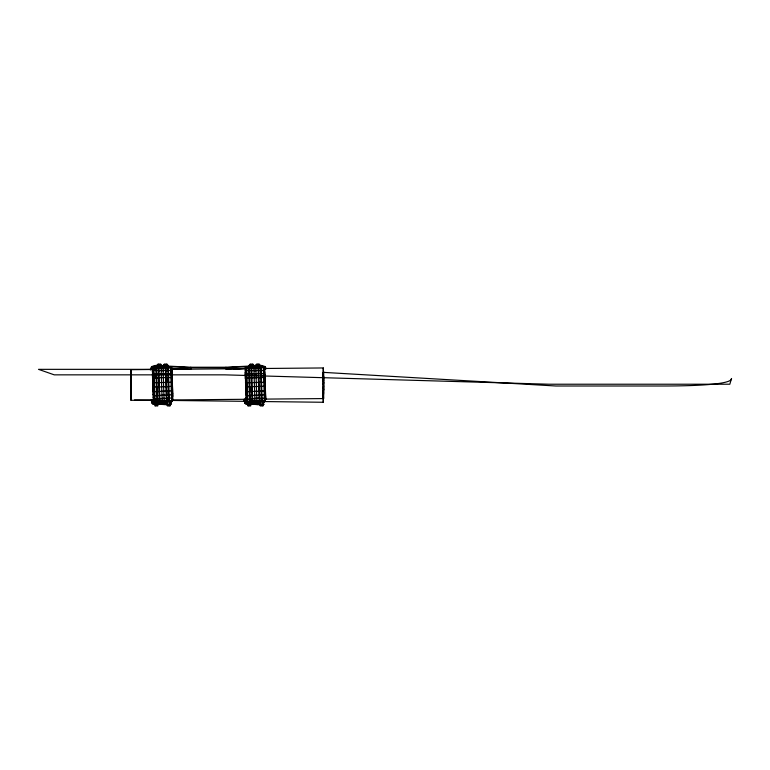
<?xml version="1.0" encoding="UTF-8"?>
<svg xmlns="http://www.w3.org/2000/svg" width="770" height="770" viewBox="0 0 770 770"><rect width="100%" height="100%" fill="white"/><g stroke="black" fill="none" stroke-linecap="round" stroke-linejoin="round"><path stroke-width="1.16" d="M323.208 390.428L323.265 402.267L264.341 401.565M323.65 383.47L323.602 371.631L323.323 382.074M155.944 368.561L156.021 366.789L153.885 366.799L155.078 402.787L154.972 403.981L152.826 403.855C152.72 394.259 151.401 407.6 152.989 402.662M160.17 401.141L160.179 404.317L160.372 402.566M162.114 401.247L162.124 404.433L164.405 404.577L164.356 402.816L165.049 402.854L165.03 404.616L166.763 404.722L166.888 402.96M164.337 401.382L164.337 404.577L165.136 404.038M166.695 401.517L167.427 401.055L167.456 404.77L167.408 402.999L165.011 403.403L165.03 401.42M166.676 403.499L166.734 401.016M167.427 401.055L167.369 403.547M169.477 404.895L169.968 401.565M170.16 401.343L169.718 404.895M244.388 398.86C243.744 399.9 245.226 406.088 245.765 402.662M260.183 402.999L260.231 404.77L259.509 404.135L259.48 404.722L259.49 402.96L260.183 402.999L260.144 403.547L260.202 401.055L259.509 401.016L259.538 404.722L257.815 404.616L257.825 402.854L254.88 403.22L254.889 401.247M257.093 403.355L257.113 401.382M259.509 401.016L259.452 403.499L257.786 403.403L257.806 401.42M262.945 401.343L262.936 404.645L264.023 401.584L263.013 404.51L262.917 403.547M323.121 391.824L323.236 387.628M323.631 386.271L323.747 382.074M323.641 390.506L323.313 397.859L323.198 392.989M131.285 384.702L130.862 399.967L131.256 369.61M152.778 386.915L158.755 387.012L158.485 377.762L156.118 378.041L156.021 373.719L153.451 373.854L152.45 375.202L153.394 400.544L155.078 402.787M156.81 377.8L157.253 391.622L158.918 391.555L158.745 386.935L161.671 386.906L161.402 377.714L158.485 377.762M153.191 397.407L154.289 399.081L156.868 399.081L156.695 395.385L159.072 395.616L158.899 391.324L161.835 391.42L161.662 386.829L165.839 386.761L165.569 377.627L161.402 377.714M153.307 399.476L154.558 401.507L157.658 400.852L157.686 401.391L159.352 401.295L159.198 398.475L162.143 398.783L161.97 395.116L166.156 395.26L165.829 386.684L168.197 386.675L167.937 377.579L165.569 377.627M167.937 377.579L168.053 382.045M161.248 366.799L161.248 367.377L163.25 367.377L163.25 366.789L163.173 368.551L161.228 368.551L161.248 366.799L161.248 370.813L165.415 370.322L165.473 373.97L167.841 373.575L167.927 377.81L168.62 377.8L168.534 373.565L171.113 373.642L172.105 374.961L172.807 396.3L171.777 398.167L168.63 397.946L168.784 400.718L167.119 400.824L167.09 400.275L164.212 400.997L164.174 400.458L162.239 400.573L162.268 401.112L159.323 400.747L159.352 401.295M249.595 377.8L250.029 391.622L251.694 391.555L251.261 377.762L246.467 377.887L245.312 378.782L245.178 372.276L246.304 370.457L248.739 370.38L248.797 374.085L251.164 373.691L251.261 377.993L254.177 377.714L254.61 391.42L251.675 391.324L251.848 395.626L249.47 395.385L249.644 399.081L247.064 399.091L245.967 397.407L246.169 400.544L247.17 402.537L249.932 402.652L249.952 401.43M246.082 399.476L247.189 401.43L249.769 401.44L249.615 398.61L252.002 398.947L251.828 395.26L254.764 395.472L254.591 391.199L258.778 391.247L258.345 377.627L254.177 377.714M258.345 377.627L258.248 373.604L254.081 374.018L254.023 370.351L251.107 370.832L251.087 368.012L249.413 368.022L249.422 368.561L246.285 368.099L245.158 370.206M252.127 401.295L252.098 400.747L255.043 401.112L255.014 400.573L256.959 400.458L256.988 400.997L259.865 400.275L259.904 400.824L262.224 400.131L262.358 401.873L264.495 401.738L265.785 399.312L264.88 374.961L263.889 373.642L261.309 373.575C263.86 379.437 256.66 379.312 258.951 373.594L260.616 373.575L261.136 391.141L258.758 391.016L258.932 395.26L254.745 395.116L254.918 398.783L251.973 398.475L252.127 401.295L249.74 400.891L249.769 401.44M323.159 387.897L323.208 383.903M323.66 389.995L323.708 386.001M323.275 384.779L323.275 380.111M323.592 389.119L323.265 402.267M153.538 366.876C152.287 374.364 150.448 367.252 155.944 368.022L155.963 370.851M156.714 366.789L156.637 368.561M155.011 402.787L157.09 402.652L157.176 401.43M159.082 366.789L159.082 367.386L158.331 366.799L158.312 368.561L159.005 368.561L159.024 366.799L161.305 366.789L161.305 367.386M157.658 400.852L157.783 402.614L157.869 401.391M159.534 401.286L159.515 402.508L157.783 402.614L157.754 402.027L157.85 402.614M165.396 368.541L165.415 366.799L165.396 368.541L166.099 368.541L166.118 366.799L167.841 366.789L167.841 367.386L168.534 366.789L168.457 368.541L166.089 368.002L166.099 368.541M166.57 400.313L166.59 402.065L164.308 402.2L164.174 400.458M167.764 368.541L167.783 366.799M168.88 401.911L169.602 401.286L169.583 401.873L169.448 400.131L168.755 400.179C170.449 402.585 165.685 402.874 167.263 400.275M172.105 374.961C171.787 372.507 173.423 365.307 168.476 366.799L168.476 367.377L168.524 366.789M245.322 403.75C243.772 400.525 246.333 398.85 245.601 403.855L247.747 403.981L247.844 402.787L246.708 366.799L246.044 367.232L246.044 374.018L247.497 402.729M245.303 369.927L245.832 394.49L246.227 400.544L246.246 399.466L247.151 402.392L247.18 401.199M248.72 368.57L248.739 366.799M249.422 368.561L249.442 366.799L249.442 367.386L249.442 366.799L251.164 366.799L251.164 367.377M254.081 367.377L254.081 366.789L251.8 366.799L251.78 368.561L251.087 368.561L251.107 366.799M258.248 367.386L258.248 366.789L255.967 366.799L255.948 368.551L254.004 368.551L254.023 366.799M258.893 366.799L258.874 368.541L258.181 368.541L258.2 366.799L258.941 367.377L258.951 366.789L260.616 366.789L260.539 368.541L261.232 368.541L261.251 366.799L261.251 367.386L261.251 366.799L263.398 366.789L264.88 369.157L263.34 366.799L264.437 401.738L265.698 398.283M259.346 400.313L259.365 402.065L257.084 402.2L256.959 400.458M261.309 366.799L261.309 367.377L260.558 366.799L260.539 368.541M259.865 400.275L260.058 402.017L260.048 400.275M263.831 366.972L264.736 368.849L264.88 374.961M264.832 369.138C265.015 371.794 263.61 365.423 261.232 367.993L261.232 368.541M264.062 367.232L265.082 401.266L265.727 398.571L264.774 401.642M258.874 368.541L258.864 368.002L260.539 367.993L260.558 370.774L263.686 370.351L264.688 371.91L265.66 399.62L265.852 398.273M323.544 391.824L323.487 394.192L323.284 386.752M190.787 369.292L190.835 367.232L225.928 367.232L261.434 365.471L265.188 366.607L266.141 368.695M131.285 397.792L131.179 400.313L154.029 400.111M323.381 379.706L323.554 376.039L323.66 380.909M152.71 403.827C149.428 395.058 151.565 405.049 154.885 402.787L154.924 402.238L154.905 403.981L155.001 403.403L155.665 404.029L155.617 402.286L155.578 402.825M157.282 402.383L157.263 404.135L157.282 402.383L157.975 402.421L157.956 404.173L160.237 404.317L160.198 402.556L162.133 402.681L162.181 404.442L162.287 403.23M158.12 402.98L158.023 404.173L157.301 403.547L157.263 404.135M245.284 402.479L245.024 403.374C243.041 396.184 244.311 404.905 247.661 402.787L247.699 402.238L247.69 403.981L247.786 403.403L248.441 404.029L248.392 402.286L248.354 402.825M250.058 402.383L250.048 404.135L250.144 403.547L250.799 404.173L250.75 402.421L250.019 402.931M255.091 402.681L254.899 404.433L254.995 403.855C252.675 402.835 252.781 405.675 252.974 402.556L254.918 402.681L254.899 404.433L257.18 404.577L257.219 403.99L257.18 404.577M257.911 404.038L257.873 404.616L257.151 403.99M154.905 403.981L154.943 403.393M155.598 404.029L155.694 403.442M157.956 404.173L158.052 403.596M160.179 404.317L160.218 403.73L162.22 403.855L162.316 402.681M162.124 404.433L162.22 403.855M167.388 404.77L167.494 404.183L166.695 404.722L166.715 402.96M247.69 403.981L247.719 403.393M248.383 404.029L248.479 403.442M250.048 404.135L250.077 403.547M252.955 404.317L252.993 403.73M254.899 404.433L254.995 403.855M260.173 404.77L260.27 404.183M157.975 402.421L157.937 402.97L160.16 403.105L160.198 402.556M162.133 402.681L162.095 403.22L164.318 403.355L164.356 402.816M165.011 403.403L165.049 402.854M250.75 402.421L250.712 402.97L252.935 403.105L252.974 402.556M254.88 403.22L254.918 402.681M257.786 403.403L257.825 402.854M260.164 401.555L260.202 401.055M152.518 369.494L130.871 369.687L131.179 400.313M264.351 368.483L323.284 367.954L323.179 384.22M150.477 369.34L38.5 369.34L54.246 374.846L224.686 374.846L548.962 384.22L729.835 384.22L731.5 378.474A244.937 18.057 4.4 0 1 662.729 386.001L555.94 386.001L323.333 372.362L323.227 381.102M265.862 399.101L323.592 398.581L323.284 367.954M151.546 401.42C151.623 397.792 151.95 406.348 152.335 402.219M155.665 404.029L155.761 402.835M157.33 404.135L157.427 402.931M244.446 401.728L244.408 400.39M248.441 404.029L248.537 402.835M250.106 404.135L250.202 402.931M250.799 404.173L250.895 402.98M253.147 402.566L253.022 404.317L250.741 404.173L250.837 403.596M261.184 367.54L261.434 365.471M152.595 368.83L153.75 366.818M245.37 368.83L246.044 367.232M265.159 400.102L262.262 400.679L262.224 400.131M150.14 369.735L151.565 366.607L155.319 365.471L190.835 367.232M150.583 369.831L151.883 366.963L155.376 365.914L190.825 367.675L225.937 367.675L261.386 365.914L264.87 366.972L265.737 368.878M265.592 396.3L264.697 398.09L262.137 398.369L262.262 400.679M152.527 369.927C151.777 375.269 153.105 368.147 155.963 370.38L156.118 378.041M171.104 402.652C168.919 407.744 172.865 398.292 169.804 403.615M263.696 401.853C263.504 401.584 264.707 403.028 262.224 403.673M171.084 401.863L170.998 402.951L170.921 401.853M172.682 393.489L171.633 394.933L168.495 394.779L168.659 398.408L166.272 398.071L166.426 400.862M265.467 393.489L264.408 394.933L261.271 394.779L261.569 400.718M245.235 375.202L246.227 373.854L248.797 373.719L248.893 378.041M169.448 400.131L169.477 400.679L171.903 400.458L172.798 398.571L171.912 368.84L170.565 366.799L171.662 401.738L173.058 399.303L171.835 401.709M263.706 368.31L265.188 366.607M172.547 390.053L171.479 390.977L168.341 390.91L168.515 395.145L166.849 395.222L166.715 391.959M265.332 390.053L264.254 390.977L261.117 390.91L261.29 395.145L258.913 394.904L259.201 400.862M152.537 378.782L153.548 377.926L156.118 377.81L156.551 391.651L153.981 391.699L152.922 390.91M172.085 400.448L172.365 401.266L171.238 367.232L172.105 369.138M246.362 366.867L246.708 366.799M169.823 404.837L169.987 403.624M262.743 401.565L262.243 401.68M245.428 382.777L265.072 382.247M172.413 386.213L168.187 386.598L168.361 391.141L166.676 390.987M265.198 386.213L245.553 386.915M152.653 382.777L172.287 382.247M157.061 402.075L157.157 402.652L157.061 402.075L157.812 402.027M159.419 401.921L160.208 402.46L160.016 400.708M162.326 401.738L162.431 402.325L162.326 401.738L164.328 401.613L164.366 402.2L164.328 401.613M166.551 401.478L166.522 402.065L167.244 401.43M171.72 401.738L169.583 401.873L169.544 401.286M249.894 402.075L249.875 402.652L250.587 402.027C250.548 403.682 253.715 402.296 252.098 400.747M255.111 401.738L255.207 402.325L255.111 401.738L257.113 401.613L257.142 402.2L257.113 401.613M259.326 401.478L259.307 402.065L260.019 401.43L260.058 402.017M262.32 401.286C262.31 402.768 262.695 400.506 261.627 401.334L261.723 401.911L261.531 400.179M261.723 401.911L260 402.017L260.019 401.43M156.993 401.44L156.839 398.61L159.226 398.947L159.072 395.616M162.268 401.112L162.114 398.311L166.301 398.542L166.137 394.904L166.83 394.866L166.994 398.504M255.043 401.112L254.889 398.311L259.75 398.032L259.904 400.824M229.489 367.656L233.031 367.473M244.831 366.886L248.373 366.713M227.15 369.234L245.928 368.301M234.186 369.196L245.909 368.609M159.919 398.908L159.746 395.231L161.989 395.472L161.816 391.199L165.983 391.016M250.183 395.703L250.009 391.401L249.316 391.43L249.49 395.742L246.91 395.77L245.832 394.49M153.057 394.481L154.135 395.77L156.714 395.742L156.541 391.43L157.234 391.401L157.561 399.043M248.893 377.81L249.336 391.651L246.756 391.699L245.697 390.91M153.269 367.232L154.577 402.643M163.25 366.789L163.192 367.377L163.192 366.799L165.473 366.789L165.425 367.377L166.166 366.789L166.118 367.377L166.166 366.789M255.977 367.386L256.025 366.799L255.977 367.386L254.033 367.386M258.2 367.386L258.2 366.799M260.558 367.386L260.558 366.799M153.394 400.544L154.375 402.392M153.605 400.833L152.595 375.019M160.112 401.882L160.141 402.46L162.431 402.325L162.239 400.573M250.587 402.027L250.568 402.614L250.433 400.852M252.983 402.46L252.791 400.708M156.021 373.719L158.389 373.691L158.476 377.993M165.569 377.858L165.473 373.604L161.305 374.018L161.248 370.351L158.331 370.832L158.302 368.012L156.637 368.022L156.656 370.38L158.322 370.37L158.389 374.056L161.305 373.662L161.402 377.935M163.173 368.551L163.173 368.002L165.396 368.002L165.415 370.793L167.783 370.312L168.62 377.8M248.72 368.022L248.739 370.851L251.107 370.37L251.164 374.056L254.081 373.662L254.177 377.935M251.78 368.561L251.78 368.012L254.004 368.012L254.023 370.822L258.191 370.322L258.248 373.97L258.951 373.594M255.948 368.551L255.948 368.002L258.171 368.002L258.191 370.793L260.558 370.312L260.616 373.941L261.309 373.575M171.758 369.321L246.313 368.647M172.066 399.948L246.621 399.274M167.764 367.993L167.783 370.774L170.901 370.351L172.056 372.16M159.005 368.561L159.005 368.012L161.228 368.012L161.228 368.551M168.457 368.541L168.457 367.993L170.892 368.06L172.037 370.168M157.879 365.047L157.119 365.047L157.119 366.097M164.28 365.047L163.51 365.047L163.51 366.097M250.394 365.047L249.634 365.047L249.634 366.097M256.025 365.047L256.785 365.047M156.974 365.192L161.662 365.192M163.365 365.192L168.053 365.192M249.23 365.192L253.917 365.192M255.621 365.192L260.308 365.192M156.974 365.442L161.662 365.442M163.365 365.442L168.053 365.442M249.23 365.442L253.917 365.442M255.621 365.442L260.308 365.442M156.3 366.058L157.475 366.058M162.691 366.058L163.866 366.058M248.806 366.058L249.981 366.058M255.207 366.058L255.89 366.058M156.666 366.799L158.379 366.789L158.379 367.386L158.331 366.799M246.66 366.799L248.797 366.799L248.797 367.377M248.749 367.386L249.49 366.799M251.107 367.386L251.857 366.799M167.523 367.454L168.842 367.454M260.414 367.454L261.733 367.454M170.901 369.34L184.117 369.34M154.154 404.202L158.851 404.202M166.339 404.202L171.027 404.202M247.045 404.202L251.732 404.202M259.221 404.202L263.918 404.202M154.154 404.442L158.851 404.442M166.339 404.442L171.027 404.442M247.045 404.442L251.732 404.442M259.221 404.442L263.918 404.442M134.471 400.015L152.508 400.227M171.749 400.458L243.898 401.314M168.389 366.713L171.931 366.886M183.741 367.473L187.283 367.656M157.927 367.665L160.266 367.781M170.834 368.301L189.613 369.234M157.956 367.973L160.304 368.089M170.853 368.609L183.741 369.253M152.826 400.708L154.905 400.824M264.967 378.407L263.975 377.589L261.405 377.57L261.829 391.112M172.182 378.407L171.2 377.589L168.63 377.57L168.899 386.646M151.565 366.607L153.278 368.561M323.323 372.353L323.535 377.223M323.592 398.581L323.256 383.951M130.871 369.687L131.275 384.047M249.855 386.992L250.029 391.622M157.08 386.992L157.253 391.622M259.172 400.323L259.307 402.065M255.014 400.573L255.139 402.325L252.194 401.921L252.233 402.508M249.74 400.891L249.875 402.652M167.09 400.275L167.215 402.017M166.397 400.323L166.522 402.065M159.323 400.747L159.448 402.508M156.965 400.891L157.09 402.652M168.755 400.179L168.784 400.718M256.833 398.206L256.988 400.997M252.666 398.436L252.82 401.247M250.308 398.571L250.462 401.391M169.323 397.907L169.477 400.679M166.965 398.032L167.119 400.824M164.058 398.206L164.212 400.997M159.891 398.436L160.044 401.247M157.532 398.571L157.686 401.391M261.964 394.75L262.137 398.369L259.769 398.504L259.606 394.866M256.689 395.02L256.862 398.668M252.522 395.231L252.695 398.908M250.163 395.347L250.337 399.043M169.188 394.75L169.352 398.369M163.914 395.02L164.077 398.668M261.81 390.881L261.983 395.106M259.452 390.987L259.625 395.231M256.535 391.112L256.708 395.376M252.368 391.295L252.55 395.588M245.996 394.664L245.572 382.738M169.034 390.881L169.208 395.106M166.849 395.222L166.262 377.618M163.76 391.112L163.933 395.376M159.592 391.295L159.765 395.588M259.471 391.208L259.038 377.618M256.554 391.343L256.121 377.675M252.387 391.516L251.954 377.752M168.88 386.569L169.053 391.112M163.779 391.343L163.346 377.675M159.611 391.516L159.178 377.752M256.025 373.633L256.121 377.897M251.857 373.681L251.954 377.983M249.499 373.71L249.586 378.022M225.928 367.232L225.976 369.292M166.166 373.594L166.262 377.839M163.25 373.633L163.346 377.897M159.082 373.681L159.178 377.974M156.714 373.71L156.81 378.022M261.251 370.303L261.309 373.931M258.884 370.322L258.951 373.96M257.132 402.816L257.122 404.577M255.967 370.341L256.025 373.999M251.8 370.36L251.857 374.047M249.432 370.38L249.499 374.076M171.335 369.34L171.363 370.543M168.476 370.303L168.534 373.565M166.108 370.322L166.166 373.96M163.192 370.341L163.25 373.989M159.024 370.36L159.082 374.047M156.714 374.076L156.656 370.842M152.547 372.035L152.45 375.202M323.641 378.388L323.737 390.101M261.232 367.993L261.251 370.774M258.864 368.002L258.893 370.784M255.948 368.002L255.967 370.803M251.78 368.012L251.8 370.832M249.413 368.022L249.442 370.851M168.457 367.993L168.476 370.774M166.089 368.002L166.108 370.784M163.173 368.002L163.192 370.803M159.005 368.012L159.024 370.832M258.171 368.002L258.181 368.541M254.004 368.012L254.004 368.551M251.087 368.012L251.087 368.561M165.473 366.789L165.473 367.377M263.253 404.442L263.253 405.819L260.202 405.819L260.202 404.442M262.493 404.442L262.493 405.819M260.963 404.442L260.963 405.819M259.49 365.23L259.49 364.181L256.439 364.181L256.439 365.23M258.73 364.181L258.73 365.23M257.199 364.181L257.199 365.23M253.089 365.23L253.089 364.181L250.048 364.181L250.048 365.23M252.329 364.181L252.329 365.23M250.808 364.181L250.808 365.23M250.75 404.442L250.75 405.819L247.709 405.819L247.709 404.442M249.99 404.442L249.99 405.819M248.469 404.442L248.469 405.819M170.363 404.442L170.363 405.819L167.321 405.819L167.321 404.442M169.602 404.442L169.602 405.819M168.081 404.442L168.081 405.819M167.234 365.23L167.234 364.181L164.183 364.181L164.183 365.23M166.474 364.181L166.474 365.23M164.944 364.181L164.944 365.23M160.843 365.23L160.843 364.181L157.792 364.181L157.792 365.23M160.073 364.181L160.073 365.23M158.553 364.181L158.553 365.23M157.869 404.442L157.869 405.819L154.818 405.819L154.818 404.442M157.109 404.442L157.109 405.819M155.578 404.442L155.578 405.819"/></g></svg>
